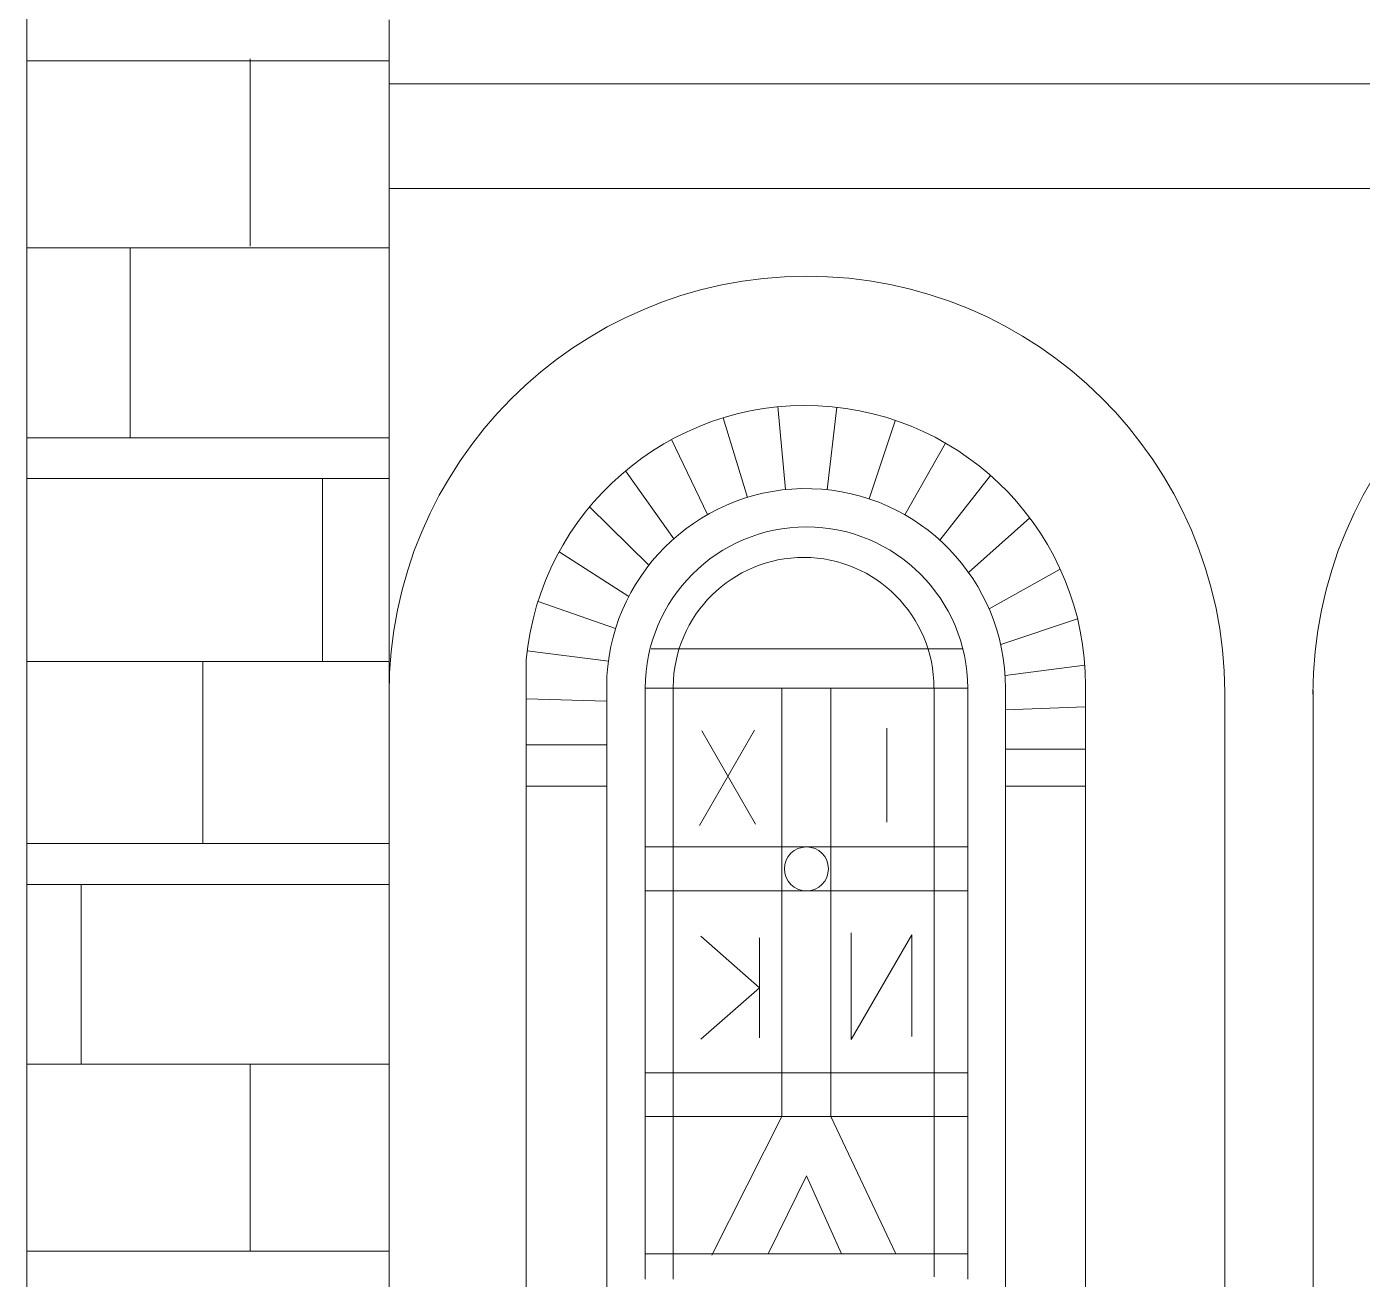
# Model space of a CAD drawing. Header units: millimetres. Extents: x -490789 to -449459, y 209001 to 327650.
# Drawn here: x -470054 to -467569, y 250494 to 252825 of the extents above; entities that cross this region are included whole.
import ezdxf

# ---------------------------------------------------------------- set-up
doc = ezdxf.new("R2010")
doc.units = ezdxf.units.MM
doc.header["$MEASUREMENT"] = 0
for name, color, linetype, lineweight in [('0_Ном._пера__7_Ном._пера__1_Ном._пера__1', 1, 'Continuous', 18), ('0_Ном._пера__7_Ном._пера__1_Ном._пера__7', 7, 'Continuous', 18), ('0_Ном._пера__7_Ном._пера__7_Ном._пера__7', 7, 'Continuous', 18), ('0_Ном_пера__1_Ном_пера__1_Ном_пера__1_Ном._пера__1_Ном_пера__1_Ном_пера__1_Ном_пера__1_Ном_пера__1_Ном_пера__1_Ном_пера__1_Ном_пера__1_Ном_пера__1_Ном_пера__1_Ном_пера__1_Ном_пера__1_Ном_пера__1_Ном_пера__1_Ном_пера__1_Ном_пера__1_Ном_пера__1_Ном_пера___D_Ном._пера__1', 1, 'Continuous', 18), ('0_Ном_пера__1_Ном_пера__1_Ном_пера__1_Ном._пера__1_Ном_пера__1_Ном_пера__1_Ном_пера__1_Ном_пера__1_Ном_пера__1_Ном_пера__1_Ном_пера__1_Ном_пера__1_Ном_пера__1_Ном_пера__1_Ном_пера__1_Ном_пера__1_Ном_пера__1_Ном_пера__1_Ном_пера__1_Ном_пера__1_Ном_пера___D_Ном._пера__7', 7, 'Continuous', 18), ('0_Ном_пера__1_Ном_пера__1_Ном_пера__1_Ном_пера__1_Ном_пера__1_Ном_пера__1_Ном_пера__1_Ном_пера__1_Ном_пера__1_Ном._пера__1_Ном_пера__1_Ном_пера__1_Ном_пера__1_Ном_пера__1_Ном_пера__1_Ном_пера__1_Ном_пера__1_Ном_пера__1_Ном_пера__1_Ном_пера__1_Ном_пера___D_Ном._пера__1', 1, 'Continuous', 18), ('0_Ном_пера__1_Ном_пера__1_Ном_пера__1_Ном_пера__1_Ном_пера__1_Ном_пера__1_Ном_пера__1_Ном_пера__1_Ном_пера__1_Ном_пера__1_Ном_пера__1_Ном_пера__1_Ном_пера__1_Ном_пера__1_Ном_пера__1_Ном_пера__1_Ном_пера__1_Ном._пера__1_Ном_пера__1_Ном._пера__1_Ном_пера__2_Ном._пера__1', 1, 'Continuous', 18), ('0_Ном_пера__1_Ном_пера__1_Ном_пера__1_Ном_пера__1_Ном_пера__1_Ном_пера__1_Ном_пера__1_Ном_пера__1_Ном_пера__1_Ном_пера__1_Ном_пера__1_Ном_пера__1_Ном_пера__1_Ном_пера__1_Ном_пера__1_Ном_пера__1_Ном_пера__1_Ном_пера__1_Ном_пера__1_Ном_пера__1_Ном_пера__1_C_Ном._пера__1', 1, 'Continuous', 18), ('0_Ном_пера__7_Ном._пера__7_Ном_пера__7_Ном_пера__7_Ном_пера__7_Ном_пера__7_Ном_пера__7_Ном_пера__7_Ном_пера__7_Ном_пера__7_Ном_пера__7_Ном_пера__7_Ном_пера__7_Ном_пера__7_Ном_пера__7_Ном_пера__7_Ном_пера__7_Ном_пера__7_Ном_пера__7_Ном_пера__7_Ном_пера___7_Ном._пера__7', 7, 'Continuous', 18), ('0_Ном_пера__7_Ном_пера__7_Ном_пера__7_Ном._пера__7_Ном_пера__7_Ном_пера__7_Ном_пера__7_Ном_пера__7_Ном_пера__7_Ном_пера__7_Ном_пера__7_Ном_пера__7_Ном_пера__7_Ном_пера__7_Ном_пера__7_Ном_пера__7_Ном_пера__7_Ном_пера__7_Ном_пера__7_Ном_пера__7_Ном_пера___5_Ном._пера__7', 7, 'Continuous', 18), ('0_Ном_пера__7_Ном_пера__7_Ном_пера__7_Ном_пера__7_Ном_пера__7_Ном_пера__7_Ном_пера__7_Ном_пера__7_Ном_пера__7_Ном._пера__7_Ном_пера__7_Ном_пера__7_Ном_пера__7_Ном_пера__7_Ном_пера__7_Ном_пера__7_Ном_пера__7_Ном_пера__7_Ном_пера__7_Ном_пера__7_Ном_пера___7_Ном._пера__7', 7, 'Continuous', 18), ('0_Ном_пера__7_Ном_пера__7_Ном_пера__7_Ном_пера__7_Ном_пера__7_Ном_пера__7_Ном_пера__7_Ном_пера__7_Ном_пера__7_Ном_пера__7_Ном_пера__7_Ном_пера__7_Ном_пера__7_Ном_пера__7_Ном_пера__7_Ном._пера__7_Ном_пера__7_Ном._пера__7_Ном_пера__7_Ном._пера__7_Ном_пера_2_Ном._пера__7', 7, 'Continuous', 18), ('0_Ном_пера__7_Ном_пера__7_Ном_пера__7_Ном_пера__7_Ном_пера__7_Ном_пера__7_Ном_пера__7_Ном_пера__7_Ном_пера__7_Ном_пера__7_Ном_пера__7_Ном_пера__7_Ном_пера__7_Ном_пера__7_Ном_пера__7_Ном_пера__7_Ном_пера__7_Ном_пера__7_Ном._пера__7_Ном_пера__7_Ном._пера__5_Ном._пера__7', 7, 'Continuous', 18), ('Опалубка_Ном_пера__7_Ном_пера__7_Ном_пера__7_Ном_пера__7_Ном_пера__7_Ном_пера__7_Ном_пера__7_Ном_пера__7_Ном_пера__7_Ном_пера__7_Ном_пера__1_Ном_пера__1_Ном_пера__1_Ном_пера__1_Ном_пера__1_Ном_пера__1_Ном_пера__1_Ном_пера__1_Ном_пера__1_Ном_пера__1_Ном__4_Ном._пера__1', 1, 'Continuous', 18), ('Опалубка_Ном_пера__7_Ном_пера__7_Ном_пера__7_Ном_пера__7_Ном_пера__7_Ном_пера__7_Ном_пера__7_Ном_пера__7_Ном_пера__7_Ном_пера__7_Ном_пера__1_Ном_пера__1_Ном_пера__1_Ном_пера__1_Ном_пера__1_Ном_пера__1_Ном_пера__1_Ном_пера__1_Ном_пера__1_Ном_пера__1_Ном__4_Ном._пера__7', 7, 'Continuous', 18)]:
    doc.layers.add(name, color=color, linetype=linetype, lineweight=lineweight)

msp = doc.modelspace()

# ---------------------------------------------------------------- linework, layer by layer
at = {"layer": '0_Ном._пера__7_Ном._пера__1_Ном._пера__1', "linetype": 'Continuous'}
msp.add_line((-470054.1, 252060.4), (-469379.9, 252060.4), dxfattribs=at)
at = {"layer": '0_Ном._пера__7_Ном._пера__1_Ном._пера__7', "linetype": 'Continuous'}
msp.add_line((-470054.1, 251643.8), (-469379.9, 251643.8), dxfattribs=at)
at = {"layer": '0_Ном._пера__7_Ном._пера__7_Ном._пера__7', "linetype": 'Continuous'}
for p, q in [((-470054.1, 256624.3), (-470054.1, 249844)), ((-469379.9, 252837.9), (-469379.9, 249844)), ((-464397.5, 252719.1), (-469379.9, 252719.1)), ((-469379.9, 252524), (-464397.5, 252524)), ((-467824.7, 251589.6), (-467824.7, 249844)), ((-467660.6, 251590.3), (-467660.6, 249844))]:
    msp.add_line(p, q, dxfattribs=at)
for centre in [(-468602.3, 251583.2), (-466883.1, 251583.2)]:
    msp.add_arc(centre, 777.6, 0.2383, 180, dxfattribs=at)
at = {"layer": '0_Ном_пера__1_Ном_пера__1_Ном_пера__1_Ном._пера__1_Ном_пера__1_Ном_пера__1_Ном_пера__1_Ном_пера__1_Ном_пера__1_Ном_пера__1_Ном_пера__1_Ном_пера__1_Ном_пера__1_Ном_пера__1_Ном_пера__1_Ном_пера__1_Ном_пера__1_Ном_пера__1_Ном_пера__1_Ном_пера__1_Ном_пера___D_Ном._пера__1', "linetype": 'Continuous'}
for p, q in [((-469379.9, 252761.9), (-470054.1, 252761.9)), ((-469379.9, 251984.3), (-470054.1, 251984.3)), ((-469124.7, 251646.9), (-469124.7, 249844)), ((-468974.4, 251337.5), (-468974.4, 251616.6)), ((-468083.8, 251610.7), (-468083.8, 249844)), ((-468232.8, 251337.5), (-468232.8, 251594.5)), ((-469379.9, 251305.1), (-470054.1, 251305.1)), ((-469379.9, 251229.1), (-470054.1, 251229.1)), ((-469379.9, 250546.5), (-470054.1, 250546.5))]:
    msp.add_line(p, q, dxfattribs=at)
at = {"layer": '0_Ном_пера__1_Ном_пера__1_Ном_пера__1_Ном._пера__1_Ном_пера__1_Ном_пера__1_Ном_пера__1_Ном_пера__1_Ном_пера__1_Ном_пера__1_Ном_пера__1_Ном_пера__1_Ном_пера__1_Ном_пера__1_Ном_пера__1_Ном_пера__1_Ном_пера__1_Ном_пера__1_Ном_пера__1_Ном_пера__1_Ном_пера___D_Ном._пера__7', "linetype": 'Continuous'}
msp.add_line((-469379.9, 252413.6), (-470054.1, 252413.6), dxfattribs=at)
at = {"layer": '0_Ном_пера__1_Ном_пера__1_Ном_пера__1_Ном_пера__1_Ном_пера__1_Ном_пера__1_Ном_пера__1_Ном_пера__1_Ном_пера__1_Ном._пера__1_Ном_пера__1_Ном_пера__1_Ном_пера__1_Ном_пера__1_Ном_пера__1_Ном_пера__1_Ном_пера__1_Ном_пера__1_Ном_пера__1_Ном_пера__1_Ном_пера___D_Ном._пера__1', "linetype": 'Continuous'}
for p, q in [((-468642.2, 251963.7), (-468656.5, 252118.4)), ((-468712.9, 251949.3), (-468758.2, 252097.3)), ((-468564.8, 251963.6), (-468546.8, 252116.9)), ((-468486.8, 251946.7), (-468438.2, 252091.8)), ((-468787.4, 251917.2), (-468854.6, 252056.8)), ((-468420.4, 251917.1), (-468344.6, 252050.3)), ((-468850, 251872.4), (-468939.6, 251999))]:
    msp.add_line(p, q, dxfattribs=at)
at = {"layer": '0_Ном_пера__1_Ном_пера__1_Ном_пера__1_Ном_пера__1_Ном_пера__1_Ном_пера__1_Ном_пера__1_Ном_пера__1_Ном_пера__1_Ном_пера__1_Ном_пера__1_Ном_пера__1_Ном_пера__1_Ном_пера__1_Ном_пера__1_Ном_пера__1_Ном_пера__1_Ном._пера__1_Ном_пера__1_Ном._пера__1_Ном_пера__2_Ном._пера__1', "linetype": 'Continuous'}
for p, q in [((-468260.8, 251990.2), (-468354.9, 251869.7)), ((-468896.5, 251822.9), (-469006.9, 251931.5)), ((-468187.8, 251911.1), (-468301.6, 251809.7)), ((-468933.6, 251765.1), (-469063.5, 251847.9)), ((-468131.1, 251815.6), (-468263.5, 251742.2)), ((-468958.2, 251705.4), (-469102.7, 251755.7)), ((-468098.9, 251723.1), (-468241.8, 251675.7)), ((-468971.7, 251644.7), (-469122.8, 251663.7)), ((-468312.2, 251667.3), (-468891.9, 251667.3)), ((-468085.2, 251637.1), (-468233.5, 251617.9)), ((-468851.1, 251596.6), (-468851.1, 250494.4)), ((-468974.4, 251570.2), (-469124.7, 251574.5)), ((-468303.2, 251594.4), (-468903.2, 251594.4)), ((-468648.8, 251594.4), (-468648.8, 250797.2)), ((-468557.9, 251594.4), (-468557.9, 250797.2)), ((-468365.3, 251594.7), (-468365.3, 250498.7)), ((-468083.8, 251559.6), (-468232.8, 251554.3)), ((-468699.9, 251516.1), (-468802.1, 251338.6)), ((-468698, 251341.5), (-468798, 251514.7)), ((-468453.9, 251520), (-468453.9, 251345.2)), ((-468974.4, 251488.6), (-469124.2, 251488.6)), ((-468083.8, 251480.9), (-468232.8, 251480.9)), ((-469124.7, 251411.7), (-468974.4, 251411.7)), ((-468083.8, 251411.7), (-468232.8, 251411.7)), ((-468303.2, 251299.1), (-468903.2, 251299.1)), ((-468303.2, 251217.4), (-468903.2, 251217.4)), ((-468690.3, 251036.8), (-468799.8, 251132.6)), ((-468690.3, 251130), (-468690.3, 250943.6)), ((-468519.8, 250940.7), (-468519.8, 251138.8)), ((-468407.4, 251135.5), (-468519.8, 250940.7)), ((-468407.4, 251135.5), (-468407.4, 250945.9)), ((-468690.3, 251036.8), (-468799.8, 250941.3)), ((-468303.2, 250878.4), (-468903.2, 250878.4)), ((-468303.2, 250797.2), (-468903.2, 250797.2)), ((-468648.8, 250797.2), (-468779.5, 250539.6)), ((-468557.9, 250797.2), (-468648.8, 250797.2)), ((-468557.9, 250797.2), (-468437, 250541.9)), ((-468603.2, 250687), (-468674.7, 250542)), ((-468603.2, 250687), (-468538, 250542)), ((-468303.2, 250542), (-468903.2, 250542))]:
    msp.add_line(p, q, dxfattribs=at)
msp.add_circle((-468603.2, 251258.1), 40.9, dxfattribs=at)
at = {"layer": '0_Ном_пера__1_Ном_пера__1_Ном_пера__1_Ном_пера__1_Ном_пера__1_Ном_пера__1_Ном_пера__1_Ном_пера__1_Ном_пера__1_Ном_пера__1_Ном_пера__1_Ном_пера__1_Ном_пера__1_Ном_пера__1_Ном_пера__1_Ном_пера__1_Ном_пера__1_Ном_пера__1_Ном_пера__1_Ном_пера__1_Ном_пера__1_C_Ном._пера__1', "linetype": 'Continuous'}
for p, q in [((-468974.4, 251337.5), (-468974.4, 249844)), ((-468232.8, 251337.8), (-468232.8, 249844))]:
    msp.add_line(p, q, dxfattribs=at)
at = {"layer": '0_Ном_пера__7_Ном._пера__7_Ном_пера__7_Ном_пера__7_Ном_пера__7_Ном_пера__7_Ном_пера__7_Ном_пера__7_Ном_пера__7_Ном_пера__7_Ном_пера__7_Ном_пера__7_Ном_пера__7_Ном_пера__7_Ном_пера__7_Ном_пера__7_Ном_пера__7_Ном_пера__7_Ном_пера__7_Ном_пера__7_Ном_пера___7_Ном._пера__7', "linetype": 'Continuous'}
for p, q in [((-469861.4, 252060.4), (-469861.4, 252413.6)), ((-469861.4, 252060.4), (-469861.4, 252413.6)), ((-469952.8, 250894.8), (-469952.8, 251229.1))]:
    msp.add_line(p, q, dxfattribs=at)
at = {"layer": '0_Ном_пера__7_Ном_пера__7_Ном_пера__7_Ном._пера__7_Ном_пера__7_Ном_пера__7_Ном_пера__7_Ном_пера__7_Ном_пера__7_Ном_пера__7_Ном_пера__7_Ном_пера__7_Ном_пера__7_Ном_пера__7_Ном_пера__7_Ном_пера__7_Ном_пера__7_Ном_пера__7_Ном_пера__7_Ном_пера__7_Ном_пера___5_Ном._пера__7', "linetype": 'Continuous'}
for p, q in [((-469638.5, 252765.2), (-469638.5, 252416.9)), ((-469638.5, 250894.8), (-469638.5, 250546.5))]:
    msp.add_line(p, q, dxfattribs=at)
at = {"layer": '0_Ном_пера__7_Ном_пера__7_Ном_пера__7_Ном_пера__7_Ном_пера__7_Ном_пера__7_Ном_пера__7_Ном_пера__7_Ном_пера__7_Ном._пера__7_Ном_пера__7_Ном_пера__7_Ном_пера__7_Ном_пера__7_Ном_пера__7_Ном_пера__7_Ном_пера__7_Ном_пера__7_Ном_пера__7_Ном_пера__7_Ном_пера___7_Ном._пера__7', "linetype": 'Continuous'}
msp.add_line((-470054.1, 250894.8), (-469379.9, 250894.8), dxfattribs=at)
at = {"layer": '0_Ном_пера__7_Ном_пера__7_Ном_пера__7_Ном_пера__7_Ном_пера__7_Ном_пера__7_Ном_пера__7_Ном_пера__7_Ном_пера__7_Ном_пера__7_Ном_пера__7_Ном_пера__7_Ном_пера__7_Ном_пера__7_Ном_пера__7_Ном._пера__7_Ном_пера__7_Ном._пера__7_Ном_пера__7_Ном._пера__7_Ном_пера_2_Ном._пера__7', "linetype": 'Continuous'}
for p, q in [((-469503.5, 251984.3), (-469503.5, 251643.8)), ((-469726.4, 251643.8), (-469726.4, 251305.1)), ((-469726.4, 251643.8), (-469726.4, 251305.1))]:
    msp.add_line(p, q, dxfattribs=at)
at = {"layer": '0_Ном_пера__7_Ном_пера__7_Ном_пера__7_Ном_пера__7_Ном_пера__7_Ном_пера__7_Ном_пера__7_Ном_пера__7_Ном_пера__7_Ном_пера__7_Ном_пера__7_Ном_пера__7_Ном_пера__7_Ном_пера__7_Ном_пера__7_Ном_пера__7_Ном_пера__7_Ном_пера__7_Ном._пера__7_Ном_пера__7_Ном._пера__5_Ном._пера__7', "linetype": 'Continuous'}
msp.add_line((-470054.1, 252060.4), (-469379.9, 252060.4), dxfattribs=at)
at = {"layer": 'Опалубка_Ном_пера__7_Ном_пера__7_Ном_пера__7_Ном_пера__7_Ном_пера__7_Ном_пера__7_Ном_пера__7_Ном_пера__7_Ном_пера__7_Ном_пера__7_Ном_пера__1_Ном_пера__1_Ном_пера__1_Ном_пера__1_Ном_пера__1_Ном_пера__1_Ном_пера__1_Ном_пера__1_Ном_пера__1_Ном_пера__1_Ном__4_Ном._пера__1', "linetype": 'Continuous'}
for p, q in [((-468903.2, 250494.4), (-468903.2, 251594.4)), ((-468303.2, 250494.4), (-468303.2, 251594.4))]:
    msp.add_line(p, q, dxfattribs=at)
for centre, radius, end in [((-468605.3, 251598.6), 521.6, 174.6888), ((-468604, 251594.5), 371.2, 176.5913), ((-468603.2, 251594.4), 300, 180), ((-468608.5, 251595), 242.6, 179.618)]:
    msp.add_arc(centre, radius, 0, end, dxfattribs=at)
at = {"layer": 'Опалубка_Ном_пера__7_Ном_пера__7_Ном_пера__7_Ном_пера__7_Ном_пера__7_Ном_пера__7_Ном_пера__7_Ном_пера__7_Ном_пера__7_Ном_пера__7_Ном_пера__1_Ном_пера__1_Ном_пера__1_Ном_пера__1_Ном_пера__1_Ном_пера__1_Ном_пера__1_Ном_пера__1_Ном_пера__1_Ном_пера__1_Ном__4_Ном._пера__7', "linetype": 'Continuous'}
for p, q in [((-468903.2, 250494.4), (-468903.2, 251594.4)), ((-468303.2, 250494.4), (-468303.2, 251594.4))]:
    msp.add_line(p, q, dxfattribs=at)
msp.add_arc((-468603.2, 251594.4), 300, 0, 180, dxfattribs=at)

doc.saveas('drawing.dxf')
